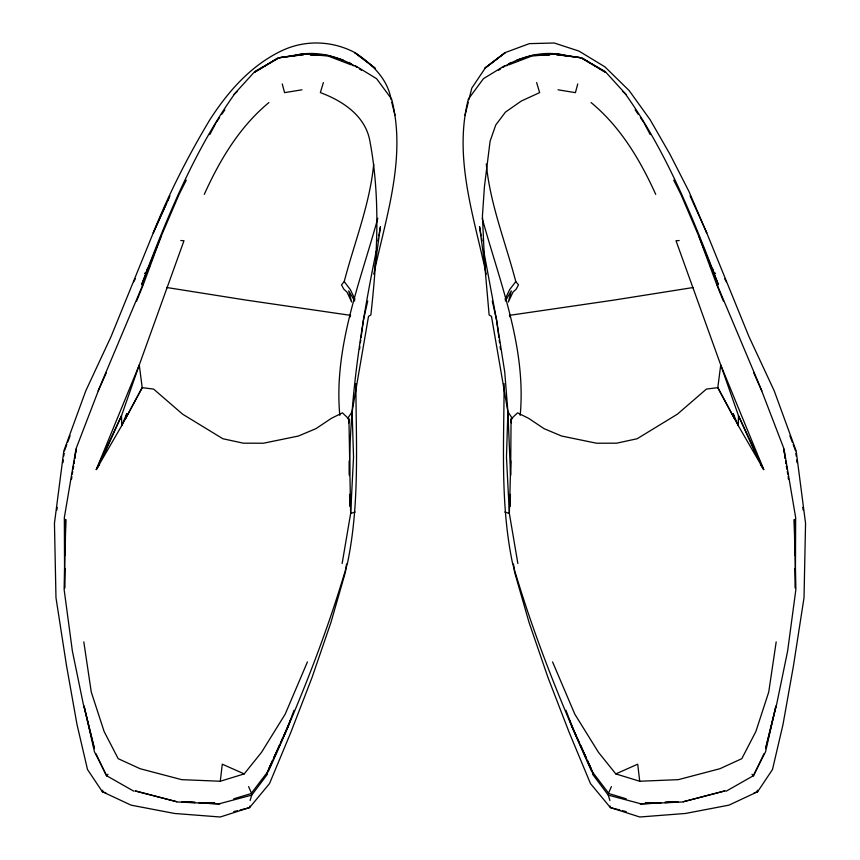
<?xml version="1.0" encoding="UTF-8"?>
<svg xmlns="http://www.w3.org/2000/svg" width="860" height="860" viewBox="0 0 860 860"><rect width="100%" height="100%" fill="white"/><g stroke="black" fill="none" stroke-linecap="round" stroke-linejoin="round"><path stroke-width="1.29" d="M504.089 383.56C504.014 443.556 500.154 504.132 512.549 563.268C533.254 634.755 561.15 704.017 591.809 771.764M510.625 475.601L511.077 418.992L517.569 412.864L528.545 418.283L544.058 428.656L561.623 436.041L596.561 443.222L616.609 443.19L637.142 438.74L677.379 414.187L706.393 389.085L717.799 387.645L738.288 425.668L763.723 469.581L720.734 364.973L676.014 240.725L679.185 240.542M510.27 506.303L510.41 494.296M64.941 568.374L64.629 588.229L64.339 517.559L76.045 448.63M65.145 555.13L65.715 519.386L64.145 589.648L72.369 651.02L83.183 703.501L94.417 748.619L84.054 706.049L94.46 751.823L106.823 775.838L133.773 791.168M268.191 771.764C298.85 704.017 326.746 634.755 347.451 563.268C359.846 504.132 355.986 443.556 355.911 383.56M510.797 460.917L509.346 513.409L517.86 563.504M483.793 251.324L496.607 320.221L504.734 371.993L507.884 411.704L506.465 457.047L509.346 513.409L504.809 512.012M376.207 251.324C361.146 324.929 349.633 399.266 349.44 474.58M348.752 422.937L348.923 418.992L342.43 412.864L331.455 418.283L315.942 428.656L298.377 436.041L263.44 443.222L243.391 443.19L222.858 438.74L182.621 414.187L153.607 389.085L142.201 387.645L121.711 425.668L96.277 469.581L139.266 364.973L183.986 240.725L180.815 240.542M520.192 415.369C526.503 347.343 499.832 282.628 482.191 218.225M373.713 164.024C369.854 204.422 354.341 242.531 344.215 281.607L341.495 284.843L343.796 289.121L347.031 292.142L351.622 302L348.698 290.884L354.707 301.021M83.807 641.861L91.267 692.042L104.124 731.516L118.185 758.67L140.083 768.711L181.653 779.654L220.289 781.245L222.288 764.185L244.197 773.914L261.526 752.328L285.197 714.155L307.428 661.92M56.867 509.991L57.201 507.357M62.952 462.637L63.285 460.003M63.791 456.058L64.134 453.424M359.544 349.289L359.899 346.644M360.426 342.688L360.77 340.044M361.125 337.399L363.393 320.221L367.725 301.054M346.515 564.063L345.473 571.921L330.928 622.5L311.976 677.659L290.798 732.462L269.535 783.557L249.594 807.604L220.235 817L174.548 813.463L131.085 805.154L102.361 791.737L87.516 769.528L76.992 724.475L66.478 665.446L55.975 597.678L54.449 523.288L63.823 450.952L85.796 390.816L111.069 336.561L153.263 232.888L166.593 203.239M374.885 267.288L380.421 226.718L378.873 235.78M776.193 641.861L768.732 692.042L755.875 731.516L741.814 758.67L719.917 768.711L678.346 779.654L639.711 781.245L615.803 773.914L598.474 752.328L574.803 714.155L552.571 661.92M73.218 468.85L73.605 466.238M74.003 463.637L74.39 461.024M74.788 458.412L75.175 455.8M75.572 453.188L76.153 449.264L74.734 458.412M71.498 479.31L71.896 476.698M72.305 474.086L72.713 471.473M73.111 468.861L73.519 466.249M73.928 463.637L74.325 461.024M342.14 563.504L350.654 513.409L353.535 457.047L352.116 411.704L368.531 316.351L370.864 314.964C377.25 257.226 380.722 198.681 369.918 141.255C365.543 115.939 342.807 100.921 320.361 92.6L323.371 82.592M377.981 240.961L378.432 238.37M249.927 806.035L249.594 807.604L240.133 810.002M102.695 790.168L102.361 791.737L105.834 792.866M373.788 274.211C385.871 217.139 406.705 157.498 391.612 99.05L376.551 78.658L355.373 65.736M465.034 115.154L468.248 102.265M468.893 99.695L471.796 88.096L485.599 67.521L505.271 52.632L484.825 68.284L505.11 52.6L529.384 43.634L554.227 43L578.974 51.095L604.935 66.876L629.208 90.644L650.171 119.798L669.832 154.037L688.892 191.307L706.737 232.888L748.931 336.561L774.204 390.816L796.177 450.952L805.551 523.288L804.025 597.678L793.522 665.446L783.008 724.475L772.484 769.528L757.638 791.737L728.914 805.154L685.452 813.463L639.765 817L610.407 807.604L590.465 783.557L569.202 732.462L548.024 677.659L529.072 622.5L514.527 571.921L513.485 564.063M377.809 218.225C360.168 282.628 333.497 347.343 339.808 415.369M577.748 83.947L575.415 92.644L558.022 89.806M250.109 800.52L251.733 795.124L267.524 774.086L267.062 772.624L251.915 792.522M280.725 742.76L288.337 725.969L292.346 714.596M290.82 719.057L284.165 735.031M292.637 714.058L294.002 710.317M143.566 283.843L161.013 236.64L179.095 194.371L186.287 180.159M64.468 450.801L66.811 444.545M67.757 442.04L70.101 435.784M76.346 447.963L98.298 390.838L106.296 372.767M611.385 786.599L608.428 793.457M161.013 236.64L141.567 284.767C166.625 218.666 193.36 151.983 234.533 94.052L237.381 91.332M136.654 301.032L143.104 285.079M98.158 390.805L143.018 284.316M349.784 317.19L350.558 315.351L245.831 300.054L166.754 287.509M169.936 195.822L153.263 232.888C168.861 193.64 188.114 155.993 209.829 119.798C227.868 91.74 250.54 65.855 281.026 51.095C304.537 39.646 331.82 40.463 354.89 52.6C371.671 63.618 387.881 78.969 391.106 99.695M167.689 200.799L168.786 198.359M103.953 454.682L121.518 415.702L139.266 364.973L142.201 387.645L125.281 419.164L126.785 413.671L121.711 425.668L121.518 415.702L96.277 469.581L99.567 464.432M272.631 760.595L267.148 772.753L279.64 745.168L276.339 752.285M273.727 758.154L283.069 737.471M268.707 769.034L272.523 760.659M274.157 757.069L275.243 754.682M280.704 742.717L288.337 725.969M753.618 775.741L763.938 753.768M505.035 299.269L509.647 289.627L515.785 281.607C505.658 242.531 490.146 204.422 486.287 164.024M204.282 194.371C219.805 160.003 239.51 126.85 268.933 102.555M726.227 791.168L753.177 775.838L765.54 751.823L775.946 706.049L765.583 748.619L776.817 703.501L787.631 651.02L795.855 589.648L794.285 519.386L794.855 555.13M209.797 134.59L215.258 124.195M133.666 281.79L135.407 278.618M505.293 301.021L511.302 290.884L508.378 302L512.968 292.142L516.204 289.121L518.505 284.843L515.785 281.607M347.483 418.734L352.116 411.704M215.871 123.044L219.612 117.54M221.858 114.23L224.847 109.833M106.823 775.838L107.984 774.29M234.017 94.385L254.775 71.552L277.769 58.459L254.818 72.122L277.952 57.856L303.784 54.567L278.919 57.803L303.72 53.836M146.888 269.427L149.661 266.783M144.491 273.523L146.458 271.846M506.701 65.79L510.786 62.414M498.467 70.273L500.638 68.864M502.81 67.445C521.934 55.749 546.25 49.471 568.18 56.287M504.627 65.736L483.449 78.658L468.388 99.05C453.295 157.498 474.129 217.139 486.212 274.211M615.803 773.914L637.712 764.185L639.711 781.245M508.948 64.801L531.921 56.008L555.839 54.029L562.375 55.448M754.166 792.866L757.638 791.737L757.305 790.168M355.191 512.012L350.654 513.409L348.923 418.992M220.289 781.245L244.197 773.914M516.881 60.039L532.125 55.427L549.411 55.072M233.769 798.8L251.109 793.576M251.733 795.124L218.795 803.896L199.004 802.842M233.759 811.625L237.586 810.647M291.819 56.287C313.75 49.471 338.066 55.749 357.19 67.445M297.625 55.448L304.161 54.029L328.079 56.008L351.052 64.801M301.978 89.806L284.585 92.644L282.252 83.947M693.246 287.509L614.169 300.054L509.442 315.351L510.216 317.19M660.996 802.842L641.205 803.896L608.267 795.124L592.476 774.086L592.938 772.624L608.084 792.522M664.952 802.627L678.153 801.928M640.173 803.939L683.001 801.95M652.998 802.821L645.064 803.132L654.32 802.788M675.487 801.95L664.909 802.358L676.809 801.961M310.589 55.072L327.875 55.427L343.118 60.039M183.191 801.961L195.102 802.401L184.513 801.95M205.68 802.788L214.935 803.132L207.002 802.821M176.999 801.95L219.827 803.939M181.847 801.928L195.048 802.627M556.28 53.836L581.08 57.803L556.216 54.567L582.048 57.856L605.182 72.122L582.231 58.48L605.225 71.552L625.983 94.385M619.866 810.002L610.407 807.604L610.073 806.035M622.414 810.647L626.241 811.625M608.891 793.576L626.23 798.8M359.362 68.864L361.533 70.273M349.214 62.414L353.299 65.79M713.542 271.846L715.509 273.523M591.067 102.555C620.49 126.85 640.195 160.003 655.718 194.371M622.618 91.332L625.467 94.052C666.64 151.983 693.375 218.666 718.433 284.767L698.986 236.64L680.905 194.371L673.713 180.159M710.338 266.783L713.112 269.427M251.572 793.457L248.615 786.599M344.215 281.607L350.353 289.627L354.965 299.269M752.016 774.29L753.177 775.838M635.153 109.833L638.141 114.23M640.388 117.54L644.129 123.044M536.629 82.592L539.639 92.6L521.289 101.05L505.422 112.144L495.736 125.022L490.082 141.255L484.438 186.674L482.417 216.021L484.642 263.934L489.136 314.964L491.469 316.351L507.884 411.704L512.517 418.734M760.433 464.432L763.723 469.581L738.482 415.702L720.734 364.973L717.799 387.645L734.72 419.164L733.214 413.671L738.288 425.668L738.482 415.702L756.047 454.682M724.593 278.618L726.334 281.79M644.742 124.195L650.203 134.59M96.062 753.768L106.382 775.741M567.654 714.596L571.663 725.969L579.296 742.717M583.661 752.285L580.392 745.104L592.852 772.753L587.369 760.595M584.757 754.682L585.843 757.069M587.477 760.659L591.293 769.034M571.663 725.969L579.274 742.76M575.834 735.031L569.18 719.057M576.931 737.471L586.273 758.154M690.064 195.822L706.737 232.888L706.049 231.275M753.704 372.767L761.702 390.838L783.654 447.963M716.982 284.316L761.842 390.805M716.896 285.079L723.346 301.032M789.899 435.784L792.243 442.04M793.189 444.545L795.532 450.801M698.986 236.64L716.434 283.843M565.998 710.317L567.363 714.058M608.267 795.124L609.89 800.52M391.752 102.265L394.966 115.154M492.275 301.054L496.607 320.221L498.875 337.399M481.127 235.78L479.579 226.718L485.115 267.288M481.568 238.37L482.019 240.961M783.954 448.63L795.661 517.559L795.371 588.229L795.059 568.374M785.266 458.412L783.847 449.264L784.428 453.188M785.674 461.024L786.072 463.637M786.481 466.249L786.889 468.861M787.287 471.473L787.695 474.086M788.104 476.698L788.502 479.31M784.825 455.8L785.212 458.412M785.61 461.024L785.997 463.637M786.395 466.238L786.782 468.85M499.23 340.044L499.574 342.688M500.101 346.644L500.456 349.289M795.865 453.424L796.209 456.058M796.715 460.003L797.048 462.637M802.799 507.357L803.132 509.991M510.56 474.58L507.884 411.704M511.077 418.992L511.248 422.937M349.203 460.917L349.375 475.601M349.59 494.296L349.73 506.303M725.001 790.878L683.42 801.713L725.001 790.878M176.569 801.649L134.998 790.878L176.579 801.713M374.401 67.521L354.728 52.632L375.175 68.284L374.401 67.521"/></g></svg>
